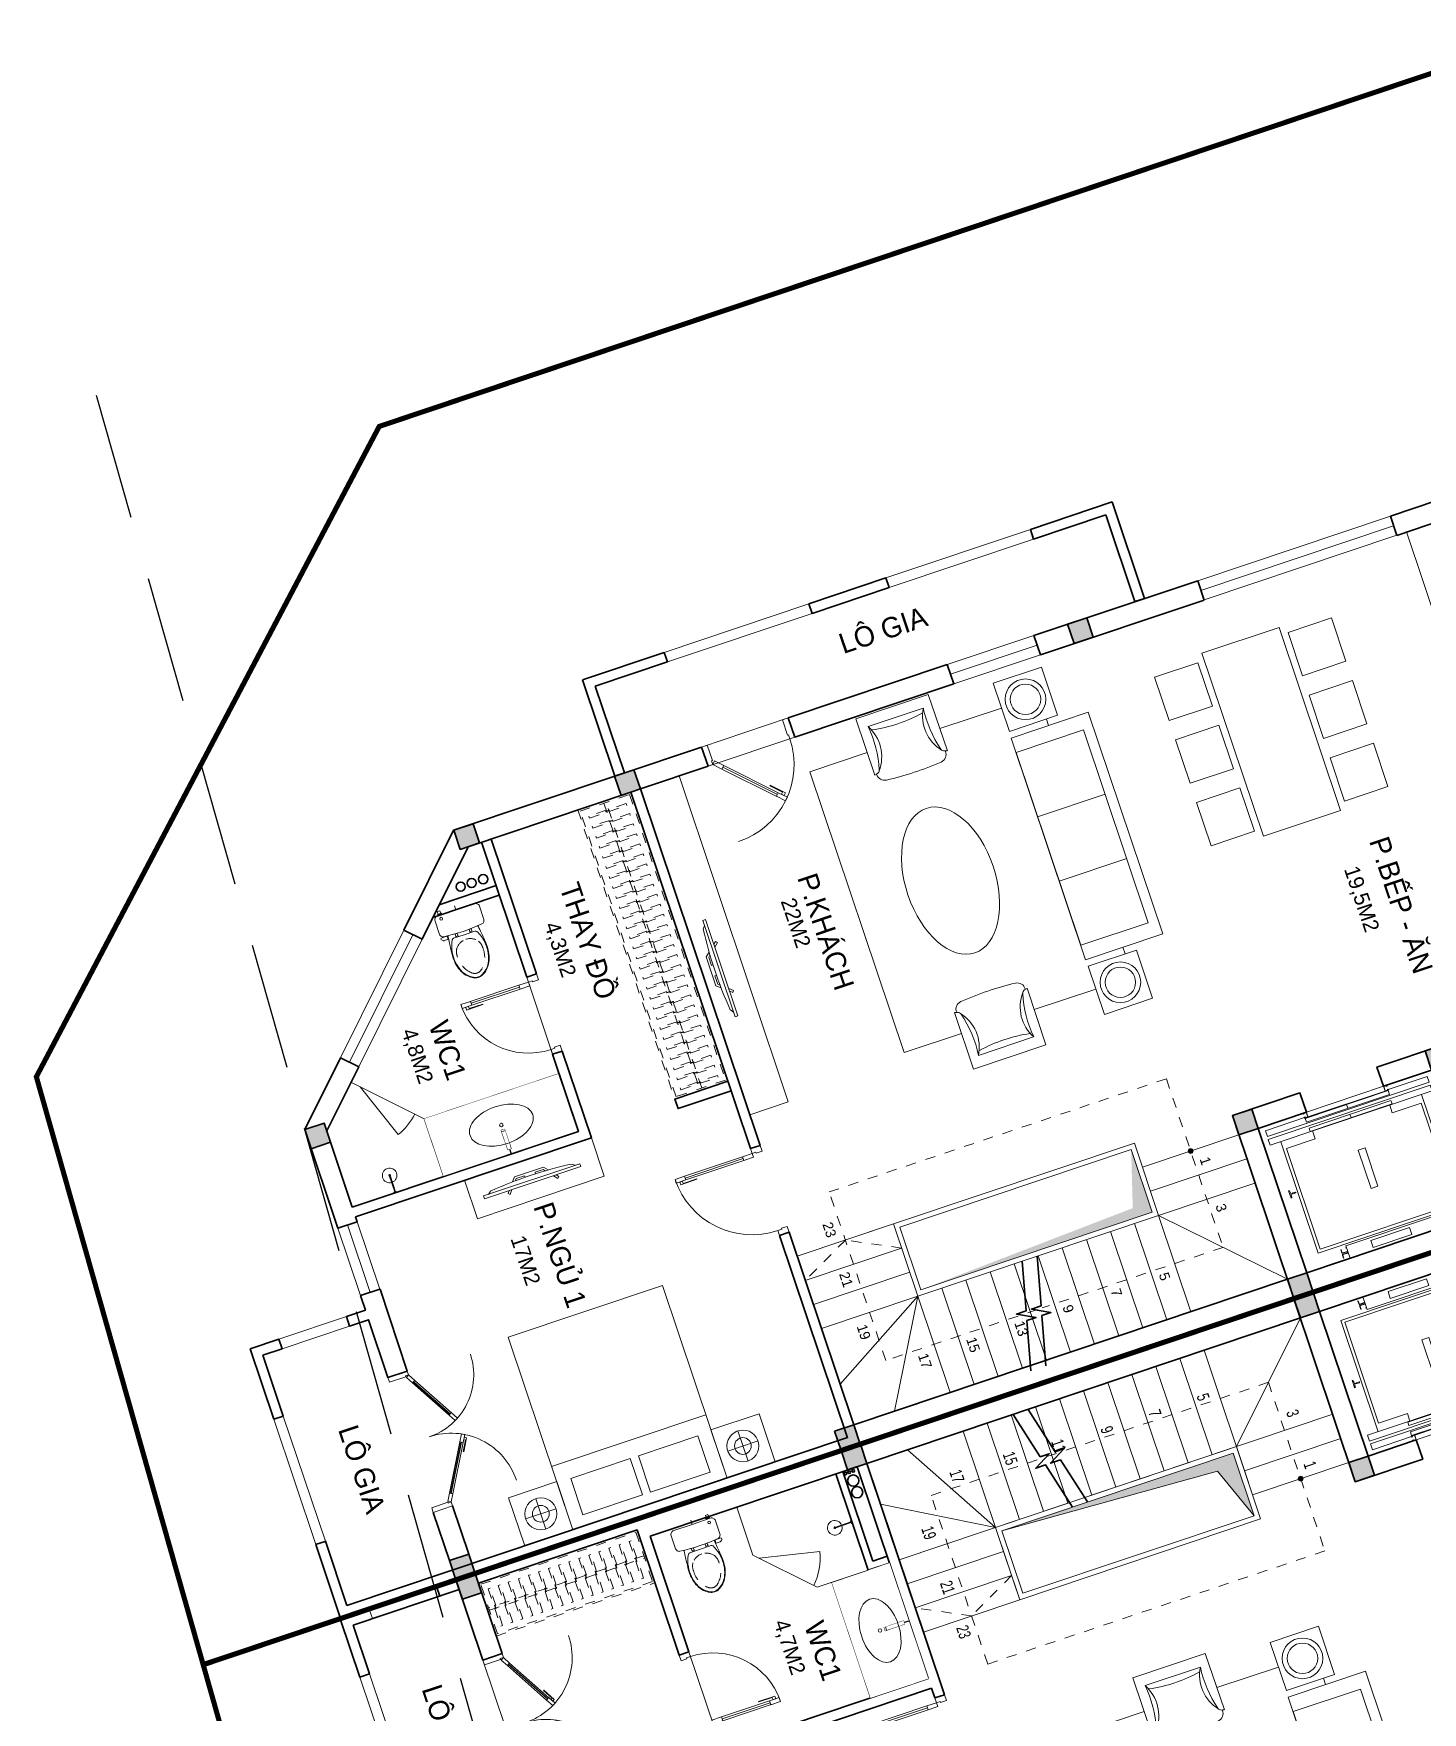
# Model space of a CAD drawing. Header units: metres. Extents: x 568336 to 569219, y 2065964 to 2066430.
# Drawn here: x 568472.77 to 568486.44, y 2066226.46 to 2066242.98 of the extents above; entities that cross this region are included whole.
import ezdxf

# ---------------------------------------------------------------- set-up
doc = ezdxf.new("R2010")
doc.units = ezdxf.units.M
for name, pattern in [('$AUDIT_BAD_LTYPE2', [0]), ('CENTER', [2, 1.25, -0.25, 0.25, -0.25]), ('HIDDEN', [0.375, 0.25, -0.125]), ('HIDDEN2', [0.1875, 0.125, -0.0625]), ('X-5M-G-MB PHONGNGU$0$HIDDEN2', [0.1875, 0.125, -0.0625]), ('xref-thap C (mb tang 32-2)$0$HIDDEN', [0.375, 0.25, -0.125])]:
    doc.linetypes.add(name, pattern=pattern)
doc.layers.get('0').update_dxf_attribs({"linetype": 'CONTINUOUS'})
doc.layers.get('DEFPOINTS').update_dxf_attribs({"linetype": 'CONTINUOUS'})
for name, color, linetype, lineweight in [('-CENTER', 143, 'CENTER', 13), ('-CONCRETE', 1, 'CONTINUOUS', 35), ('-DOOR', 137, 'CONTINUOUS', 9), ('-FURNITURE', 46, 'CONTINUOUS', 9), ('-HATCH', 8, 'CONTINUOUS', 5), ('-KH', 143, 'CONTINUOUS', 13), ('-LINE1', 7, 'CONTINUOUS', 18), ('-LINE2', 252, 'CONTINUOUS', 9), ('-TEXT', 7, 'CONTINUOUS', 15), ('-WALL', 4, 'CONTINUOUS', 35), ('TEXT25', 2, 'CONTINUOUS', 13)]:
    doc.layers.add(name, color=color, linetype=linetype, lineweight=lineweight)
for name, color, linetype in [('-RANH GIOI LO DAT', 12, 'CONTINUOUS'), ('APOLIC', 7, 'CONTINUOUS'), ('RANHGIOI', 2, 'HIDDEN')]:
    doc.layers.add(name, color=color, linetype=linetype)
doc.styles.add('SVN_AVO_thuong', font='')
doc.styles.add('T1', font='', dxfattribs={"height": 200})
doc.styles.add('vnavanth', font='', dxfattribs={"width": 0.8})
doc.styles.get('SVN_AVO_thuong').set_extended_font_data('SVN-Avo')
doc.styles.get('T1').set_extended_font_data('VNgeometric Light')
doc.styles.get('vnavanth').set_extended_font_data('.VnAvantH')

# ---------------------------------------------------------------- blocks, each defined once
blk = doc.blocks.new('*U225')
at = {"linetype": 'X-5M-G-MB PHONGNGU$0$HIDDEN2'}
for points in [[(0, 600), (0, 0), (3273, 0), (3273, 600)], [(3253, 580), (3253, 20), (20, 20), (20, 580)], [(3253, 287), (3253, 313), (20, 313), (20, 287)], [(114, 319), (109, 319), (109, 280), (114, 280)], [(228, 319), (223, 319), (223, 280), (228, 280)], [(342, 319), (337, 319), (337, 280), (342, 280)], [(456, 319), (451, 319), (451, 280), (456, 280)], [(570, 319), (565, 319), (565, 280), (570, 280)], [(684, 319), (679, 319), (679, 280), (684, 280)], [(798, 319), (793, 319), (793, 280), (798, 280)], [(912, 319), (907, 319), (907, 280), (912, 280)], [(1026, 319), (1021, 319), (1021, 280), (1026, 280)], [(1140, 319), (1135, 319), (1135, 280), (1140, 280)], [(1254, 319), (1249, 319), (1249, 280), (1254, 280)], [(1368, 319), (1363, 319), (1363, 280), (1368, 280)], [(1482, 319), (1477, 319), (1477, 280), (1482, 280)], [(1596, 319), (1591, 319), (1591, 280), (1596, 280)], [(1710, 319), (1705, 319), (1705, 280), (1710, 280)], [(1824, 319), (1819, 319), (1819, 280), (1824, 280)], [(1938, 319), (1933, 319), (1933, 280), (1938, 280)], [(2052, 319), (2047, 319), (2047, 280), (2052, 280)], [(2166, 319), (2161, 319), (2161, 280), (2166, 280)], [(2280, 319), (2275, 319), (2275, 280), (2280, 280)], [(2394, 319), (2389, 319), (2389, 280), (2394, 280)], [(2508, 319), (2503, 319), (2503, 280), (2508, 280)], [(2622, 319), (2617, 319), (2617, 280), (2622, 280)], [(2736, 319), (2731, 319), (2731, 280), (2736, 280)], [(2850, 319), (2845, 319), (2845, 280), (2850, 280)], [(2964, 319), (2959, 319), (2959, 280), (2964, 280)], [(3078, 319), (3073, 319), (3073, 280), (3078, 280)], [(3192, 319), (3187, 319), (3187, 280), (3192, 280)]]:
    blk.add_lwpolyline(points, close=True, dxfattribs=at)
for points in [[(122, 313), (122, 515), (100, 515), (100, 313)], [(236, 313), (236, 515), (214, 515), (214, 313)], [(350, 313), (350, 515), (328, 515), (328, 313)], [(464, 313), (464, 515), (442, 515), (442, 313)], [(578, 313), (578, 515), (556, 515), (556, 313)], [(692, 313), (692, 515), (670, 515), (670, 313)], [(806, 313), (806, 515), (784, 515), (784, 313)], [(920, 313), (920, 515), (898, 515), (898, 313)], [(1034, 313), (1034, 515), (1012, 515), (1012, 313)], [(1148, 313), (1148, 515), (1126, 515), (1126, 313)], [(1262, 313), (1262, 515), (1240, 515), (1240, 313)], [(1376, 313), (1376, 515), (1354, 515), (1354, 313)], [(1490, 313), (1490, 515), (1468, 515), (1468, 313)], [(1604, 313), (1604, 515), (1582, 515), (1582, 313)], [(1718, 313), (1718, 515), (1696, 515), (1696, 313)], [(1832, 313), (1832, 515), (1810, 515), (1810, 313)], [(1946, 313), (1946, 515), (1924, 515), (1924, 313)], [(2060, 313), (2060, 515), (2038, 515), (2038, 313)], [(2174, 313), (2174, 515), (2152, 515), (2152, 313)], [(2288, 313), (2288, 515), (2266, 515), (2266, 313)], [(2402, 313), (2402, 515), (2380, 515), (2380, 313)], [(2516, 313), (2516, 515), (2494, 515), (2494, 313)], [(2630, 313), (2630, 515), (2608, 515), (2608, 313)], [(2744, 313), (2744, 515), (2722, 515), (2722, 313)], [(2858, 313), (2858, 515), (2836, 515), (2836, 313)], [(2972, 313), (2972, 515), (2950, 515), (2950, 313)], [(3086, 313), (3086, 515), (3064, 515), (3064, 313)], [(3200, 313), (3200, 515), (3178, 515), (3178, 313)], [(100, 287), (100, 92), (122, 92), (122, 287)], [(214, 287), (214, 92), (236, 92), (236, 287)], [(328, 287), (328, 92), (350, 92), (350, 287)], [(442, 287), (442, 92), (464, 92), (464, 287)], [(556, 287), (556, 92), (578, 92), (578, 287)], [(670, 287), (670, 92), (692, 92), (692, 287)], [(784, 287), (784, 92), (806, 92), (806, 287)], [(898, 287), (898, 92), (920, 92), (920, 287)], [(1012, 287), (1012, 92), (1034, 92), (1034, 287)], [(1126, 287), (1126, 92), (1148, 92), (1148, 287)], [(1240, 287), (1240, 92), (1262, 92), (1262, 287)], [(1354, 287), (1354, 92), (1376, 92), (1376, 287)], [(1468, 287), (1468, 92), (1490, 92), (1490, 287)], [(1582, 287), (1582, 92), (1604, 92), (1604, 287)], [(1696, 287), (1696, 92), (1718, 92), (1718, 287)], [(1810, 287), (1810, 92), (1832, 92), (1832, 287)], [(1924, 287), (1924, 92), (1946, 92), (1946, 287)], [(2038, 287), (2038, 92), (2060, 92), (2060, 287)], [(2152, 287), (2152, 92), (2174, 92), (2174, 287)], [(2266, 287), (2266, 92), (2288, 92), (2288, 287)], [(2380, 287), (2380, 92), (2402, 92), (2402, 287)], [(2494, 287), (2494, 92), (2516, 92), (2516, 287)], [(2608, 287), (2608, 92), (2630, 92), (2630, 287)], [(2722, 287), (2722, 92), (2744, 92), (2744, 287)], [(2836, 287), (2836, 92), (2858, 92), (2858, 287)], [(2950, 287), (2950, 92), (2972, 92), (2972, 287)], [(3064, 287), (3064, 92), (3086, 92), (3086, 287)], [(3178, 287), (3178, 92), (3200, 92), (3200, 287)]]:
    blk.add_lwpolyline(points, dxfattribs=at)
blk = doc.blocks.new('X-5M-DH-2-CORE$0$A$C75E80C28')
at = {"layer": '-LINE2', "linetype": 'Continuous', "ltscale": 2}
for p, q in [((-731, -149), (731, -149)), ((-731, -1305), (-731, -149)), ((-557, -112), (-560, -112)), ((-510, -22), (-510, -51)), ((-507, -22), (-510, -22)), ((-510, -109), (-510, -79)), ((-507, -22), (-507, -51)), ((-507, -109), (-507, -79)), ((-456, -57), (-501, -57)), ((-456, -60), (-501, -60)), ((-456, -70), (-501, -70)), ((-456, -73), (-501, -73)), ((-453, -63), (-453, -67)), ((-450, -63), (-450, -67)), ((450, -63), (450, -67)), ((453, -63), (453, -67)), ((456, -57), (501, -57)), ((456, -60), (501, -60)), ((456, -70), (501, -70)), ((456, -73), (501, -73)), ((457, -112), (460, -112)), ((507, -22), (510, -22)), ((507, -22), (507, -51)), ((507, -109), (507, -79)), ((510, -22), (510, -51)), ((510, -109), (510, -79)), ((731, -1305), (731, -149)), ((-700, -179), (700, -179)), ((-700, -1225), (-700, -179)), ((700, -1225), (700, -179)), ((840, -1305), (-840, -1305)), ((-840, -1365), (-840, -1305)), ((-700, -1225), (-400, -1225)), ((425, -1309), (-425, -1309)), ((-425, -1343), (-425, -1309)), ((-400, -1305), (-400, -1225)), ((0, -1309), (0, -1343)), ((700, -1225), (400, -1225)), ((400, -1305), (400, -1225)), ((425, -1343), (425, -1309)), ((840, -1365), (840, -1305)), ((840, -1365), (-840, -1365)), ((840, -1395), (-840, -1395)), ((-840, -1395), (-840, -1455)), ((-840, -1455), (-435, -1455)), ((-435, -1450), (-435, -1460)), ((-435, -1450), (-400, -1450)), ((-435, -1460), (-425, -1460)), ((-433, -1452), (-433, -1458)), ((-433, -1452), (-402, -1452)), ((-433, -1458), (-425, -1458)), ((430, -1406), (-430, -1406)), ((-430, -1406), (-430, -1446)), ((430, -1446), (-430, -1446)), ((425, -1343), (-425, -1343)), ((-425, -1458), (-425, -1460)), ((-402, -1452), (-402, -1498)), ((400, -1450), (-400, -1450)), ((-400, -1450), (-400, -1500)), ((0, -1406), (0, -1446)), ((400, -1450), (400, -1500)), ((435, -1450), (400, -1450)), ((402, -1452), (402, -1498)), ((433, -1452), (402, -1452)), ((433, -1458), (425, -1458)), ((425, -1458), (425, -1460)), ((435, -1460), (425, -1460)), ((430, -1406), (430, -1446)), ((433, -1452), (433, -1458)), ((435, -1450), (435, -1460)), ((840, -1455), (435, -1455)), ((840, -1395), (840, -1455)), ((-435, -1490), (-435, -1500)), ((-435, -1490), (-425, -1490)), ((-435, -1500), (-400, -1500)), ((-433, -1492), (-433, -1498)), ((-433, -1492), (-425, -1492)), ((-433, -1498), (-402, -1498)), ((-425, -1490), (-425, -1492)), ((435, -1500), (400, -1500)), ((433, -1498), (402, -1498)), ((425, -1490), (425, -1492)), ((435, -1490), (425, -1490)), ((433, -1492), (425, -1492)), ((433, -1492), (433, -1498)), ((435, -1490), (435, -1500))]:
    blk.add_line(p, q, dxfattribs=at)
for points in [[(-450, 0), (-450, -130), (450, -130), (450, 0)], [(-200, -29), (200, -29), (200, -101), (-200, -101)], [(-36, -584), (36, -584), (36, -984), (-36, -984)]]:
    blk.add_lwpolyline(points, close=True, dxfattribs=at)
for points in [[(-780, -789), (-751, -789, 0.414214), (-750, -788), (-750, -784), (-750, -780, 0.414214), (-751, -779), (-780, -779, -0.256978), (-784, -782), (-798, -782, -0.414214), (-801, -779), (-804, -749, 0.414214), (-807, -746), (-812, -746), (-812, -784), (-812, -821), (-807, -821, 0.414214), (-804, -818), (-801, -789, -0.414214), (-798, -786), (-784, -786, -0.256978), (-780, -789)], [(780, -789), (751, -789, -0.414214), (750, -788), (750, -784), (750, -780, -0.414214), (751, -779), (780, -779, 0.256978), (784, -782), (798, -782, 0.414214), (801, -779), (804, -749, -0.414214), (807, -746), (812, -746), (812, -784), (812, -821), (807, -821, -0.414214), (804, -818), (801, -789, 0.414214), (798, -786), (784, -786, 0.256978), (780, -789)]]:
    blk.add_lwpolyline(points, format="xyb", dxfattribs=at)
for centre, radius, start, end in [((-501, -51), 9.4, 180, 270), ((-501, -79), 9.4, 90, 180), ((-501, -51), 6.2, 180, 270), ((-501, -79), 6.2, 90, 180), ((-456, -63), 6.2, 0, 90), ((-456, -63), 3, 0, 90), ((-456, -67), 6.2, 270, 0), ((-456, -67), 3, 270, 0), ((456, -63), 6.2, 90, 180), ((456, -67), 6.2, 180, 270), ((456, -63), 3, 90, 180), ((456, -67), 3, 180, 270), ((501, -51), 6.2, 270, 0), ((501, -51), 9.4, 270, 0), ((501, -79), 9.4, 0, 90), ((501, -79), 6.2, 0, 90)]:
    blk.add_arc(centre, radius, start, end, dxfattribs=at)
blk = doc.blocks.new('A$C5C575821')
at = {"layer": '-CONCRETE'}
h = blk.add_hatch(color=256, dxfattribs=at)
h.dxf.hatch_style = 1
h.paths.add_polyline_path([(0, 200), (0, 0), (200, 0), (200, 200)])
blk.add_lwpolyline([(0, 0), (200, 0), (200, 200), (0, 200)], close=True, dxfattribs=at)
blk = doc.blocks.new('A$C3F71457E')
at = {"layer": '-CONCRETE'}
blk.add_lwpolyline([(0, -100), (0, 400), (-1500, 400), (-1500, -1400), (0, -1400), (0, -900), (200, -900), (200, -1600), (-1700, -1600), (-1700, 600), (200, 600), (200, -100), (0, -100)], dxfattribs=at)
at = {"layer": '-LINE1'}
blk.add_line((0, -900), (0, -100), dxfattribs=at)
at = {"layer": '-WALL'}
for p in [(-1700, 400), (0, 400), (-1700, -1600), (0, -1600)]:
    blk.add_blockref('A$C5C575821', p, dxfattribs=at)
at = {"color": 2, "rotation": 90}
blk.add_blockref('X-5M-DH-2-CORE$0$A$C75E80C28', (-1500, -500), dxfattribs=at)
blk = doc.blocks.new('*U152')
at = {"linetype": '$AUDIT_BAD_LTYPE2'}
for p, q in [((70, 100), (70, 700)), ((90, 700), (90, 100))]:
    blk.add_line(p, q, dxfattribs=at)
for points in [[(50, 700), (90, 700), (90, 800), (50, 800), (50, 700)], [(50, 703), (50, 100)], [(50, 100), (90, 100), (90, 0), (50, 0), (50, 100)]]:
    blk.add_lwpolyline(points)
for points in [[(118, 595), (118, 764), (90, 764), (90, 736), (113, 736), (113, 595)], [(0, 0), (50, 0), (50, -40), (60, -40), (60, -100), (0, -100)], [(900, 0), (850, 0), (850, -40), (840, -40), (840, -100), (900, -100)]]:
    blk.add_lwpolyline(points, close=True)
at = {"linetype": '$AUDIT_BAD_LTYPE2', "ltscale": 0.3}
blk.add_arc((50, 0), 800, 0, 90, dxfattribs=at)
blk = doc.blocks.new('XR.MB.LM123$0$tvi 1')
blk.add_lwpolyline([(29, 0), (29, -1000), (0, -1000), (0, 0)], close=True)
for points in [[(29, -50), (52, -81)], [(-24, -236), (-39, -252)], [(0, -285), (-39, -252)], [(0, -256), (-24, -236)], [(70, -315), (111, -350), (111, -650), (70, -685)], [(89, -446), (89, -360), (71, -345)], [(89, -446), (73, -446)], [(89, -554), (89, -640), (71, -655)], [(89, -554), (73, -554)], [(0, -715), (-39, -748)], [(-24, -764), (-39, -748)], [(0, -744), (-24, -764)], [(29, -950), (52, -919)]]:
    blk.add_lwpolyline(points)
blk.add_arc((-4025, -500), 4099, 354.1311, 5.8689)
blk = doc.blocks.new('*U226')
at = {"ltscale": 0.3}
for points in [[(883, 0, 0.414214), (50, 833, 0.414214)], [(883, 0, -0.414214), (1672, 789, -0.414214)]]:
    blk.add_lwpolyline(points, format="xyb", dxfattribs=at)
for points in [[(579, 338), (726, 423), (740, 399), (716, 384), (705, 404), (582, 333)], [(0, 0), (50, 0), (50, -40), (60, -40), (60, -246), (0, -246)], [(1722, 0), (1672, 0), (1672, -40), (1662, -40), (1662, -246), (1722, -246)]]:
    blk.add_lwpolyline(points, close=True)
for points in [[(685, 367), (705, 332), (792, 382), (772, 417), (685, 367)], [(687, 368), (137, 50)], [(1075, 344), (1055, 310), (969, 360), (989, 394), (1075, 344)], [(1073, 346), (1585, 50)], [(137, 50), (157, 15), (70, -35), (50, 0), (137, 50)], [(1585, 50), (1565, 15), (1652, -35), (1672, 0), (1585, 50)]]:
    blk.add_lwpolyline(points)
at = {"layer": 'APOLIC', "linetype": '$AUDIT_BAD_LTYPE2'}
for p, q in [((147, 33), (695, 349)), ((705, 332), (157, 15)), ((1055, 310), (1565, 15)), ((1575, 33), (1065, 327))]:
    blk.add_line(p, q, dxfattribs=at)
blk = doc.blocks.new('ghe11asdsdsdsd')
at = {"layer": '-FURNITURE', "ltscale": 5}
for p, q in [((-454, 642), (-454, -60)), ((447, 643), (445, -59)), ((339, 75), (-348, 74)), ((445, -59), (-454, -60))]:
    blk.add_line(p, q, dxfattribs=at)
for centre, radius, start, end in [((-557, 172), 481, 73.628, 77.6744), ((-330, 640), 103, 97.7909, 180.472), ((-435, 586), 50, 17.2905, 73.628), ((-753, 311), 469, 329.603, 39.8271), ((-1717, 235), 1379, 353.2677, 15.3477), ((14, -3057), 3816, 85.1505, 95.3732), ((745, 311), 469, 140.0382, 210.2652), ((1709, 233), 1379, 164.5193, 186.6002), ((322, 644), 103, 359.5522, 82.2333), ((428, 586), 50, 106.2084, 162.5459), ((548, 172), 481, 102.162, 106.2084), ((-1, -1576), 1730, 79.6029, 100.5814)]:
    blk.add_arc(centre, radius, start, end, dxfattribs=at)
blk = doc.blocks.new('GHE600')
at = {"layer": '-FURNITURE'}
for p, q in [((269950, 8710), (270650, 8710)), ((269950, 8043), (270650, 8043))]:
    blk.add_line(p, q, dxfattribs=at)
for points in [[(270146, 9595), (270146, 10095), (270646, 10095), (270646, 9595)], [(269850, 9526), (270650, 9526), (270650, 7226), (269850, 7226)], [(269950, 9376), (270650, 9376), (270650, 7376), (269950, 7376)], [(270146, 7158), (270146, 6658), (270646, 6658), (270646, 7158)]]:
    blk.add_lwpolyline(points, close=True, dxfattribs=at)
at = {"layer": '-FURNITURE', "elevation": 0}
for points in [[(271287, 9830), (270646, 9832)], [(272038, 6909), (272634, 6908), (272634, 9823), (272038, 9826)], [(270262, 9595), (270262, 9526)], [(270262, 7226), (270262, 7158)], [(270646, 6917), (271287, 6913)]]:
    blk.add_lwpolyline(points, dxfattribs=at)
at = {"layer": '-FURNITURE'}
for centre, radius in [((270396, 9845), 200), ((270396, 9845), 150), ((270396, 6908), 200), ((270396, 6908), 150)]:
    blk.add_circle(centre, radius, dxfattribs=at)
at = {"layer": '-FURNITURE', "extrusion": (0, 0, -1)}
blk.add_ellipse((271662, 8365), major_axis=(0, 750), ratio=0.589994, dxfattribs=at)
at = {"layer": '-FURNITURE', "zscale": 0.83397927038413}
for p, xscale, yscale, rotation in [((271659, 10145, 0), 0.83397927038413, 0.83397927038413, 179.9447021404027), ((271659, 6608, 0), -0.8339792703841301, 0.8339792703841301, 0.05529785959737722)]:
    blk.add_blockref('ghe11asdsdsdsd', p, dxfattribs=dict(at, xscale=xscale, yscale=yscale, rotation=rotation))
blk = doc.blocks.new('*U174')
at = {"linetype": '$AUDIT_BAD_LTYPE2'}
for p, q in [((135, 57), (559, 481)), ((573, 467), (149, 42))]:
    blk.add_line(p, q, dxfattribs=at)
for points in [[(547, 497), (121, 71)], [(545, 495), (573, 467), (644, 537), (616, 566), (545, 495)], [(121, 71), (149, 42), (78, -28), (50, 0), (121, 71)]]:
    blk.add_lwpolyline(points)
for points in [[(519, 372), (639, 492), (619, 512), (599, 492), (615, 476), (515, 376)], [(0, 0), (50, 0), (50, -40), (60, -40), (60, -199), (0, -199)], [(900, 0), (850, 0), (850, -40), (840, -40), (840, -199), (900, -199)]]:
    blk.add_lwpolyline(points, close=True)
at = {"linetype": '$AUDIT_BAD_LTYPE2', "ltscale": 0.3}
blk.add_arc((50, 0), 800, 0, 90, dxfattribs=at)
blk = doc.blocks.new('A$C18251349')
at = {"layer": '-LINE1'}
for points in [[(900, 4650), (1000, 4650), (1000, 3150), (900, 3150)], [(1000, 2350), (900, 2350), (900, 850), (1000, 850)]]:
    blk.add_lwpolyline(points, close=True, dxfattribs=at)
at = {"layer": '-WALL'}
for p, q in [((0, 5500), (1000, 5500)), ((0, 5500), (0, 5400)), ((1000, 4650), (1000, 5500)), ((0, 5400), (900, 5400)), ((900, 4650), (900, 5400)), ((900, 4650), (1000, 4650)), ((1000, 4650), (910, 4650)), ((900, 3150), (1000, 3150)), ((900, 3150), (900, 2350)), ((1000, 3150), (1000, 2350)), ((900, 2350), (1000, 2350)), ((900, 850), (1000, 850)), ((900, 850), (900, 100)), ((1000, 850), (1000, 0)), ((900, 100), (0, 100)), ((0, 100), (0, 0)), ((0, 0), (1000, 0))]:
    blk.add_line(p, q, dxfattribs=at)
blk = doc.blocks.new('A$C2896516a')
for points in [[(75, 1386), (525, 1386), (525, 1836), (75, 1836), (75, 1386)], [(725, 1386), (1175, 1386), (1175, 1836), (725, 1836), (725, 1386)], [(1375, 1386), (1825, 1386), (1825, 1836), (1375, 1836), (1375, 1386)], [(75, 450), (525, 450), (525, 0), (75, 0), (75, 450)], [(725, 450), (1175, 450), (1175, 0), (725, 0), (725, 450)], [(1375, 450), (1825, 450), (1825, 0), (1375, 0), (1375, 450)]]:
    blk.add_lwpolyline(points)
blk.add_lwpolyline([(0, 518), (1900, 518), (1900, 1318), (0, 1318)], close=True)
blk = doc.blocks.new('Sink_Cicle')
blk.add_lwpolyline([(17, -50), (-17, -50), (-18, -252), (17, -252)], close=True)
blk.add_circle((0, -300), 17.5)
at = {"layer": 'DEFPOINTS'}
blk.add_line((0, -100), (0, 0), dxfattribs=at)
blk.add_wipeout([(17, -50), (-17, -50), (-18, -252), (17, -252)])
at = {"layer": '-FURNITURE', "linetype": 'Continuous'}
blk.add_ellipse((0, -300), major_axis=(-325, 0), ratio=0.584615, dxfattribs=at)
blk.add_line((-18, -237), (17, -237))
blk = doc.blocks.new('*U160')
at = {"ltscale": 300}
blk.add_lwpolyline([(0, 0), (1400, 0), (1400, -600), (0, -600)], close=True, dxfattribs=at)
blk.add_wipeout([(0, 0), (1400, 0), (1400, -600), (0, -600)], dxfattribs=at)
blk.add_blockref('Sink_Cicle', (700, 0), dxfattribs=at)
blk = doc.blocks.new('A$C18091ED7')
for p, q in [((0, -42), (0, 0)), ((146, -27), (179, -27)), ((146, -27), (146, -30)), ((146, -30), (166, -30)), ((153, -37), (146, -30)), ((152, 0), (152, -27)), ((152, 0), (179, 0)), ((153, -37), (166, -37)), ((153, -40), (153, -37)), ((153, -40), (178, -40)), ((153, -40), (178, -40)), ((153, -40), (153, -42)), ((185, -30), (166, -30)), ((178, -37), (166, -37)), ((185, -30), (178, -37)), ((178, -37), (178, -40)), ((178, -40), (178, -42)), ((179, 0), (179, -27)), ((179, -27), (185, -27)), ((185, -27), (185, -30)), ((-83, -267), (-83, -300)), ((-83, -278), (-83, -288)), ((-61, -290), (-83, -290)), ((-63, -265), (-81, -265)), ((-61, -267), (-61, -300)), ((61, -267), (61, -300)), ((61, -290), (83, -290)), ((63, -265), (81, -265)), ((83, -267), (83, -300)), ((83, -278), (83, -288)), ((165, -262), (165, -290)), ((168, -260), (228, -260)), ((168, -292), (207, -292)), ((231, -274), (231, -262))]:
    blk.add_line(p, q)
for points in [[(230, -219, -0.137407), (225, -235), (222, -241, -0.236081), (198, -255, -0.051961), (-198, -255, -0.236081), (-222, -241), (-225, -235, -0.137407), (-230, -219), (-230, -72, -0.198912), (-226, -63), (-209, -46, -0.198912), (-200, -42), (0, -42), (200, -42, -0.198912), (209, -46), (226, -63, -0.198912), (230, -72)], [(144, -619, -0.212405), (26, -734, -0.027685), (-1, -739, -0.022279), (-26, -734, -0.212405), (-144, -619, -0.142796), (-167, -428, -0.093005), (-128, -309, -0.256439), (-111, -300), (0, -300), (111, -300, -0.256439), (128, -309, -0.093005), (167, -428, -0.142796)]]:
    blk.add_lwpolyline(points, format="xyb", close=True)
at = {"linetype": 'xref-thap C (mb tang 32-2)$0$HIDDEN', "ltscale": 100}
blk.add_lwpolyline([(61, -669, -0.199031), (0, -699, -0.199031), (-61, -669, -0.218924), (-132, -478, -0.153791), (-112, -404, -0.236701), (0, -348, -0.236701), (112, -404, -0.153791), (132, -478, -0.218924)], format="xyb", close=True, dxfattribs=at)
blk.add_circle((166, -78), 13.9)
for centre, radius, start, end in [((-81, -267), 1.98, 90, 180), ((-63, -267), 1.98, 0, 90), ((63, -267), 1.98, 90, 180), ((81, -267), 1.98, 0, 90), ((168, -262), 2.47, 90, 180), ((168, -290), 2.47, 180, 270), ((207, -277), 15.5, 270, 306.4659), ((168, -225), 80.1, 306.4659, 320.3123), ((228, -274), 2.47, 320.3123, 0)]:
    blk.add_arc(centre, radius, start, end)
for points in [[(-156, -259), (-157, -267), (-164, -328), (-169, -385), (-184, -528), (-136, -679), (-50, -735), (-20, -741), (0, -744)], [(156, -259), (157, -267), (164, -328), (169, -385), (184, -528), (136, -679), (50, -735), (20, -741), (0, -744)]]:
    blk.add_open_spline(points, degree=3, knots=[130.613938, 130.613938, 130.613938, 130.613938, 152.852109, 311.129351, 417.703951, 561.383393, 697.692632, 710.812262, 710.812262, 710.812262, 710.812262])
blk = doc.blocks.new('A$Cbeb9f07c')
for points in [[(242, 68), (242, 75), (72, 76), (72, 68)], [(252, 58), (252, 86), (242, 86), (242, 58)]]:
    blk.add_lwpolyline(points, close=True)
for radius, start, end in [(72, 2.78, 357.1987), (8.35, 24.8249, 335.1538)]:
    blk.add_arc((72, 72), radius, start, end)
blk = doc.blocks.new('*U18')
at = {"linetype": '$AUDIT_BAD_LTYPE2'}
for p, q in [((70, 100), (70, 600)), ((90, 600), (90, 100))]:
    blk.add_line(p, q, dxfattribs=at)
for points in [[(50, 600), (90, 600), (90, 700), (50, 700), (50, 600)], [(50, 603), (50, 100)], [(50, 100), (90, 100), (90, 0), (50, 0), (50, 100)]]:
    blk.add_lwpolyline(points)
for points in [[(118, 495), (118, 664), (90, 664), (90, 636), (113, 636), (113, 495)], [(0, 0), (50, 0), (50, -40), (60, -40), (60, -100), (0, -100)], [(800, 0), (750, 0), (750, -40), (740, -40), (740, -100), (800, -100)]]:
    blk.add_lwpolyline(points, close=True)
at = {"linetype": '$AUDIT_BAD_LTYPE2', "ltscale": 0.3}
blk.add_arc((50, 0), 700, 0, 90, dxfattribs=at)
blk = doc.blocks.new('G1600')
for p, q in [((137477, -212827), (139077, -212827)), ((137228, -213392), (137228, -213077)), ((139326, -213392), (139326, -213077)), ((137385, -213234), (137070, -213234)), ((139169, -213234), (139484, -213234))]:
    blk.add_line(p, q)
blk.add_lwpolyline([(137477, -213484), (137477, -211484), (139077, -211484), (139077, -213484), (137477, -213484)])
for points in [[(136977, -213484), (136977, -212984), (137477, -212984), (137477, -213484)], [(137617, -213375), (137617, -212999), (138235, -212999), (138235, -213375)], [(138937, -213375), (138937, -212999), (138320, -212999), (138320, -213375)], [(139577, -213484), (139577, -212984), (139077, -212984), (139077, -213484)]]:
    blk.add_lwpolyline(points, close=True)
for centre, radius in [((137228, -213234), 157), ((139326, -213234), 157), ((137228, -213234), 82.4), ((139326, -213234), 82.4)]:
    blk.add_circle(centre, radius)
blk = doc.blocks.new('M9-T2')
at = {"layer": '-HATCH', "true_color": 0x8c8896}
h = blk.add_hatch(color=252, dxfattribs=at)
h.dxf.hatch_style = 1
edge = h.paths.add_edge_path()
edge.add_arc((203008, -292843), 24.6, 0, 360)
h = blk.add_hatch(color=252, dxfattribs=at)
h.dxf.hatch_style = 1
h.paths.add_polyline_path([(202808, -293393), (203458, -293393), (203458, -295793), (203360, -293562)])
at = {"layer": '-CONCRETE'}
for centre in [(198257, -298592), (198257, -298712), (198257, -298825)]:
    blk.add_circle(centre, 45, dxfattribs=at)
at = {"layer": '-DOOR'}
for p, q in [((197710, -288992), (197710, -290992)), ((197810, -288992), (197810, -290992)), ((197909, -288992), (197909, -290992)), ((197708, -293591), (197708, -292691)), ((197808, -293591), (197808, -292691)), ((197908, -293591), (197908, -292691)), ((201758, -300941), (201058, -300941))]:
    blk.add_line(p, q, dxfattribs=at)
for points in [[(200108, -298492), (199308, -298492)], [(198556, -299421), (199546, -300411)]]:
    blk.add_lwpolyline(points, dxfattribs=at)
for points in [[(198627, -299350), (199617, -300340), (199476, -300482), (198486, -299492)], [(201058, -301040), (201758, -301040), (201758, -300840), (201058, -300840)]]:
    blk.add_lwpolyline(points, close=True, dxfattribs=at)
at = {"layer": '-FURNITURE'}
blk.add_line((197908, -288892), (202808, -288892), dxfattribs=at)
at = {"layer": '-FURNITURE', "elevation": 0}
blk.add_lwpolyline([(197908, -296441), (201289, -296443), (201289, -296842), (197908, -296842)], close=True, dxfattribs=at)
at = {"layer": '-FURNITURE'}
blk.add_lwpolyline([(201408, -299708), (201408, -298392), (201008, -298392), (201008, -299708)], close=True, dxfattribs=at)
blk.add_lwpolyline([(199810, -300390), (200374, -300185)], dxfattribs=at)
at = {"layer": '-HATCH', "elevation": 0}
blk.add_lwpolyline([(197708, -295241), (197908, -295241), (197908, -296141), (197708, -296141)], close=True, dxfattribs=at)
at = {"layer": '-KH', "linetype": 'HIDDEN2', "ltscale": 5}
for points in [[(204008, -294769), (204008, -296343), (202258, -296343), (202258, -292843), (204008, -292843), (204008, -294718)], [(203008, -295843), (202758, -296343), (203008, -296842)]]:
    blk.add_lwpolyline(points, dxfattribs=at)
at = {"layer": '-KH'}
blk.add_circle((203008, -292843), 24.6, dxfattribs=at)
at = {"layer": '-LINE1'}
for p, q in [((203008, -293343), (203008, -292343)), ((203008, -292343), (203008, -293343)), ((203258, -293343), (203258, -292343)), ((203258, -292343), (203258, -293343)), ((203508, -292343), (203508, -293343)), ((203508, -293343), (202758, -293343)), ((202758, -295793), (202758, -293343)), ((203458, -293393), (202808, -293393)), ((202808, -295793), (202808, -293393)), ((203458, -295793), (203458, -293393)), ((203508, -295843), (203508, -293343)), ((202758, -296843), (202758, -295793)), ((203508, -295843), (202758, -295843)), ((202758, -295843), (202758, -296843)), ((203458, -295793), (202808, -295793)), ((203008, -295843), (203008, -296843)), ((203008, -296843), (203008, -295843)), ((203258, -295843), (203258, -296843)), ((203258, -296843), (203258, -295843)), ((203508, -296843), (203508, -295843)), ((203508, -295843), (204085, -296843)), ((203508, -295843), (204508, -296420)), ((204508, -296843), (202758, -296843))]:
    blk.add_line(p, q, dxfattribs=at)
at = {"layer": '-LINE1', "lineweight": 18}
for p, q in [((203508, -293343), (204508, -292342)), ((203508, -293343), (204508, -293343)), ((203508, -293593), (204508, -293593)), ((203508, -293843), (204508, -293843)), ((203508, -294093), (204508, -294093)), ((203508, -294343), (204508, -294343)), ((203508, -294593), (204508, -294593)), ((203508, -294843), (204508, -294843)), ((203508, -295093), (204508, -295093)), ((203508, -295343), (204508, -295343)), ((203508, -295593), (204508, -295593)), ((203508, -295843), (204508, -295843))]:
    blk.add_line(p, q, dxfattribs=at)
at = {"layer": '-LINE1'}
for points in [[(202008, -301237), (201908, -301237), (201908, -301937), (202008, -301937)], [(202640, -302237), (203940, -302237), (203940, -302137), (202640, -302137)]]:
    blk.add_lwpolyline(points, close=True, dxfattribs=at)
at = {"layer": '-RANH GIOI LO DAT', "linetype": 'HIDDEN', "ltscale": 10, "const_width": 50}
blk.add_lwpolyline([(193708, -286092), (193708, -298144), (198702, -303379), (204708, -303663), (204708, -286092)], close=True, dxfattribs=at)
at = {"layer": '-WALL'}
for p, q in [((197708, -288092), (197710, -288992)), ((204708, -302237), (204708, -288090)), ((197908, -288292), (197910, -288992)), ((197910, -288992), (197710, -288992)), ((197711, -290992), (197708, -292691)), ((197911, -290992), (197711, -290992)), ((197911, -290992), (197908, -292691)), ((204508, -296843), (204508, -292342)), ((197708, -292691), (197908, -292691)), ((197708, -295241), (197708, -293591)), ((197708, -293591), (197908, -293591)), ((197908, -295241), (197908, -293591)), ((197908, -295241, 0), (197708, -295241, 0)), ((197708, -296141), (197708, -298714)), ((197908, -296141, 0), (197708, -296141, 0)), ((197908, -296141), (197908, -296842)), ((201608, -296842), (197908, -296842)), ((201608, -296842), (201608, -296942)), ((204508, -296842), (202508, -296842)), ((202508, -296842), (202508, -296942)), ((197908, -296942), (197908, -298631)), ((201608, -296942), (197908, -296942)), ((204608, -296942), (202508, -296942)), ((204608, -302137), (204608, -296940)), ((199308, -298392), (197908, -298392)), ((199308, -298492), (197908, -298492)), ((201008, -298392), (200108, -298392)), ((197908, -298631), (198627, -299350)), ((197708, -298714), (198486, -299492)), ((198486, -299492), (198627, -299350)), ((198486, -299492), (198627, -299350)), ((199476, -300482), (199617, -300340)), ((199617, -300340), (200120, -300844)), ((199476, -300482), (200034, -301040)), ((200234, -300840), (200908, -300840)), ((201058, -301040), (201058, -300840)), ((201758, -301040), (201758, -300840)), ((202608, -300840), (202608, -301040)), ((201058, -301040), (200034, -301040)), ((201908, -301237), (202008, -301237)), ((201908, -301937), (201908, -302237)), ((201908, -301937), (202008, -301937)), ((202008, -301937), (202008, -302137)), ((202008, -302137), (202640, -302137)), ((202640, -302137), (202640, -302237)), ((203940, -302137), (204608, -302137)), ((203940, -302140), (203940, -302240)), ((201908, -302237), (202640, -302237)), ((203940, -302237), (204708, -302237))]:
    blk.add_line(p, q, dxfattribs=at)
for points in [[(203508, -294603), (203984, -294723), (203984, -294824), (204078, -294652), (204078, -294746), (204558, -294866)], [(203508, -294759), (203984, -294878), (203984, -294979), (204078, -294807), (204078, -294901), (204558, -295021)], [(200908, -296942), (200908, -297492), (201008, -297492), (201008, -296942)], [(198358, -299081), (198358, -298492)], [(198458, -299181), (198458, -298492)], [(199308, -298492), (199308, -298392)], [(200108, -298492), (200108, -298392)], [(201058, -300840), (201008, -300840), (201008, -298392)], [(202608, -300840), (201758, -300837)], [(204008, -301040), (204508, -301040), (204508, -300840), (204008, -300840)], [(201758, -301040), (201908, -301040), (201908, -301237)], [(202008, -301237), (202008, -301040), (202608, -301040)]]:
    blk.add_lwpolyline(points, dxfattribs=at)
at = {"layer": '-DOOR', "rotation": 270}
blk.add_blockref('GHE600', (191369, -22574), dxfattribs=at)
at = {"layer": '-DOOR', "xscale": -1}
for name, p, rotation in [('*U174', (197907, -296141, 0), 270), ('*U152', (201608, -296942), 180), ('*U18', (199308, -298492), 180)]:
    blk.add_blockref(name, p, dxfattribs=dict(at, rotation=rotation))
at = {"layer": '-DOOR', "xscale": -0.8130081300813015, "yscale": 0.813008130081301, "zscale": 0.8130081300813009}
blk.add_blockref('*U226', (204008, -300840), dxfattribs=at)
at = {"layer": '-FURNITURE'}
for name, p in [('A$C2896516a', (198400, -291697)), ('A$Cbeb9f07c', (200656, -300464))]:
    blk.add_blockref(name, p, dxfattribs=at)
at = {"layer": '-FURNITURE', "extrusion": (0, 0, -1), "rotation": 269.9963102775916}
blk.add_blockref('XR.MB.LM123$0$tvi 1', (-199331, -296643), dxfattribs=at)
at = {"layer": '-FURNITURE', "extrusion": (0, 0, -1), "xscale": -0.916666666665974, "yscale": 0.916666666665974, "zscale": -0.916666666665974}
blk.add_blockref('*U225', (-197908, -297492), dxfattribs=at)
at = {"layer": '-FURNITURE', "rotation": 89.99999999999999}
blk.add_blockref('G1600', (-8876, -437269), dxfattribs=at)
at = {"layer": '-FURNITURE', "extrusion": (0, 0, -1), "xscale": -1, "rotation": 180.0036897224084}
blk.add_blockref('XR.MB.LM123$0$tvi 1', (-201243, -299580), dxfattribs=at)
at = {"layer": '-FURNITURE', "xscale": -1, "rotation": 90}
blk.add_blockref('A$C18091ED7', (198416, -298942), dxfattribs=at)
at = {"layer": '-WALL', "rotation": 180}
blk.add_blockref('A$C3F71457E', (203008, -291742), dxfattribs=at)
at = {"layer": '-WALL', "xscale": -1}
blk.add_blockref('A$C18251349', (197708, -297042), dxfattribs=at)
at = {"layer": '-WALL'}
for p in [(197708, -292342), (197708, -297043), (204508, -297042), (197708, -298713), (200034, -301040), (204508, -301040)]:
    blk.add_blockref('A$C5C575821', p, dxfattribs=at)
at = {"layer": '-TEXT', "style": 'T1'}
for s, p in [('1', (203110, -292785)), ('3', (203596, -292785)), ('5', (204060, -293528)), ('7', (204060, -294028)), ('9', (204060, -294528)), ('13', (204060, -295028)), ('15', (204060, -295528)), ('17', (204060, -296028)), ('23', (202538, -296509)), ('21', (203054, -296509)), ('19', (203599, -296509))]:
    blk.add_text(s, height=100, rotation=360, dxfattribs=at).set_placement(p)
at = {"layer": '-TEXT', "color": 2, "style": 'vnavanth'}
for s, p in [('p.kh¸ch', (199225, -295659, 0)), ('thay ®å', (198567, -297906)), ('p.ngñ 1', (201468, -299151)), ('wc1', (199444, -299559))]:
    blk.add_text(s, height=200, dxfattribs=at).set_placement(p)
at = {"layer": 'TEXT25'}
for s, height, rotation, style, p in [('P.BẾP - ĂN', 200, 360, 'SVN_AVO_thuong', (200674, -290209)), ('19,5M2', 150, 0, 'T1', (200858, -290531)), ('LÔ GIA', 200, 90, 'SVN_AVO_thuong', (197285, -294528)), ('22M2', 150, 360, 'T1', (199393, -295886, 0)), ('4,3M2', 150, 360, 'T1', (198876, -298165)), ('17M2', 150, 360, 'T1', (201695, -299464)), ('4,8M2', 150, 360, 'T1', (199422, -299832))]:
    blk.add_text(s, height=height, rotation=rotation, dxfattribs=dict(at, style=style)).set_placement(p)
at = {"layer": 'TEXT25', "style": 'SVN_AVO_thuong'}
blk.add_text('LÔ GIA', height=200, dxfattribs=at).set_placement((202936, -301670))
at = {"layer": '-FURNITURE', "extrusion": (0, 0, -1), "xscale": -1, "zscale": -1, "rotation": 90}
blk.add_blockref('*U160', (-200908, -298492), dxfattribs=at)
at = {"layer": '-FURNITURE'}
blk.add_lwpolyline([(200308, -299892), (199738, -300462)], dxfattribs=at)
blk.add_arc((199810, -300390), 600, 20.0533, 45, dxfattribs=at)
at = {"layer": '-WALL'}
for p, q in [((200908, -298492), (200108, -298492)), ((200908, -300840), (200908, -298492))]:
    blk.add_line(p, q, dxfattribs=at)
blk = doc.blocks.new('*U224')
at = {"linetype": 'X-5M-G-MB PHONGNGU$0$HIDDEN2'}
for points in [[(0, 600), (0, 0), (1798, 0), (1798, 600)], [(1778, 580), (1778, 20), (20, 20), (20, 580)], [(1778, 287), (1778, 313), (20, 313), (20, 287)], [(114, 319), (109, 319), (109, 280), (114, 280)], [(228, 319), (223, 319), (223, 280), (228, 280)], [(342, 319), (337, 319), (337, 280), (342, 280)], [(456, 319), (451, 319), (451, 280), (456, 280)], [(570, 319), (565, 319), (565, 280), (570, 280)], [(684, 319), (679, 319), (679, 280), (684, 280)], [(798, 319), (793, 319), (793, 280), (798, 280)], [(912, 319), (907, 319), (907, 280), (912, 280)], [(1026, 319), (1021, 319), (1021, 280), (1026, 280)], [(1140, 319), (1135, 319), (1135, 280), (1140, 280)], [(1254, 319), (1249, 319), (1249, 280), (1254, 280)], [(1368, 319), (1363, 319), (1363, 280), (1368, 280)], [(1482, 319), (1477, 319), (1477, 280), (1482, 280)], [(1596, 319), (1591, 319), (1591, 280), (1596, 280)], [(1710, 319), (1705, 319), (1705, 280), (1710, 280)]]:
    blk.add_lwpolyline(points, close=True, dxfattribs=at)
for points in [[(122, 313), (122, 515), (100, 515), (100, 313)], [(236, 313), (236, 515), (214, 515), (214, 313)], [(350, 313), (350, 515), (328, 515), (328, 313)], [(464, 313), (464, 515), (442, 515), (442, 313)], [(578, 313), (578, 515), (556, 515), (556, 313)], [(692, 313), (692, 515), (670, 515), (670, 313)], [(806, 313), (806, 515), (784, 515), (784, 313)], [(920, 313), (920, 515), (898, 515), (898, 313)], [(1034, 313), (1034, 515), (1012, 515), (1012, 313)], [(1148, 313), (1148, 515), (1126, 515), (1126, 313)], [(1262, 313), (1262, 515), (1240, 515), (1240, 313)], [(1376, 313), (1376, 515), (1354, 515), (1354, 313)], [(1490, 313), (1490, 515), (1468, 515), (1468, 313)], [(1604, 313), (1604, 515), (1582, 515), (1582, 313)], [(1718, 313), (1718, 515), (1696, 515), (1696, 313)], [(100, 287), (100, 92), (122, 92), (122, 287)], [(214, 287), (214, 92), (236, 92), (236, 287)], [(328, 287), (328, 92), (350, 92), (350, 287)], [(442, 287), (442, 92), (464, 92), (464, 287)], [(556, 287), (556, 92), (578, 92), (578, 287)], [(670, 287), (670, 92), (692, 92), (692, 287)], [(784, 287), (784, 92), (806, 92), (806, 287)], [(898, 287), (898, 92), (920, 92), (920, 287)], [(1012, 287), (1012, 92), (1034, 92), (1034, 287)], [(1126, 287), (1126, 92), (1148, 92), (1148, 287)], [(1240, 287), (1240, 92), (1262, 92), (1262, 287)], [(1354, 287), (1354, 92), (1376, 92), (1376, 287)], [(1468, 287), (1468, 92), (1490, 92), (1490, 287)], [(1582, 287), (1582, 92), (1604, 92), (1604, 287)], [(1696, 287), (1696, 92), (1718, 92), (1718, 287)]]:
    blk.add_lwpolyline(points, dxfattribs=at)
blk = doc.blocks.new('*U220')
at = {"ltscale": 0.3}
for points in [[(883, 0, 0.414214), (50, 833, 0.414214)], [(883, 0, -0.414214), (1672, 789, -0.414214)]]:
    blk.add_lwpolyline(points, format="xyb", dxfattribs=at)
for points in [[(579, 338), (726, 423), (740, 399), (716, 384), (705, 404), (582, 333)], [(0, 0), (50, 0), (50, -40), (60, -40), (60, -246), (0, -246)], [(1722, 0), (1672, 0), (1672, -40), (1662, -40), (1662, -246), (1722, -246)]]:
    blk.add_lwpolyline(points, close=True)
for points in [[(685, 367), (705, 332), (792, 382), (772, 417), (685, 367)], [(687, 368), (137, 50)], [(1075, 344), (1055, 310), (969, 360), (989, 394), (1075, 344)], [(1073, 346), (1585, 50)], [(137, 50), (157, 15), (70, -35), (50, 0), (137, 50)], [(1585, 50), (1565, 15), (1652, -35), (1672, 0), (1585, 50)]]:
    blk.add_lwpolyline(points)
at = {"layer": 'APOLIC', "linetype": '$AUDIT_BAD_LTYPE2'}
for p, q in [((147, 33), (695, 349)), ((705, 332), (157, 15)), ((1055, 310), (1565, 15)), ((1575, 33), (1065, 327))]:
    blk.add_line(p, q, dxfattribs=at)
blk = doc.blocks.new('*U208')
at = {"ltscale": 300}
blk.add_lwpolyline([(0, 0), (1200, 0), (1200, -600), (0, -600)], close=True, dxfattribs=at)
blk.add_wipeout([(0, 0), (1200, 0), (1200, -600), (0, -600)], dxfattribs=at)
blk.add_blockref('Sink_Cicle', (600, 0), dxfattribs=at)
blk = doc.blocks.new('shower')
for points in [[(180919, -32316), (180912, -32316), (180912, -32147), (180919, -32147)], [(180929, -32327), (180902, -32327), (180902, -32316), (180929, -32316)]]:
    blk.add_lwpolyline(points, close=True)
for radius, start, end in [(72, 272.7907, 267.2093), (8.35, 294.8355, 245.1645)]:
    blk.add_arc((180916, -32147), radius, start, end)
blk = doc.blocks.new('M26-T2')
at = {"layer": '-HATCH', "true_color": 0x8c8896}
h = blk.add_hatch(color=252, dxfattribs=at)
h.dxf.hatch_style = 1
edge = h.paths.add_edge_path()
edge.add_arc((197765, -625008), 24.6, 0, 360)
h = blk.add_hatch(color=252, dxfattribs=at)
h.dxf.hatch_style = 1
h.paths.add_polyline_path([(197965, -625558), (197315, -625558), (197315, -627958), (197436, -625761)])
at = {"layer": '-CONCRETE'}
for centre, radius in [((196291, -629157, 0), 13), ((196291, -629199, 0), 13), ((196291, -629237, 0), 13), ((196382, -629188, 0), 55), ((196503, -629188, 0), 55)]:
    blk.add_circle(centre, radius, dxfattribs=at)
at = {"layer": '-DOOR'}
blk.add_lwpolyline([(196897, -633206), (198297, -633206)], dxfattribs=at)
at = {"layer": '-FURNITURE'}
blk.add_lwpolyline([(196813, -630309), (196940, -629723)], dxfattribs=at)
at = {"layer": '-HATCH'}
blk.add_line((198265, -631258), (197465, -631258), dxfattribs=at)
blk.add_lwpolyline([(197965, -625558), (197315, -625558), (197315, -627958), (197436, -625761), (197965, -625558)], dxfattribs=at)
at = {"layer": '-KH', "linetype": 'HIDDEN2', "ltscale": 5}
blk.add_lwpolyline([(198515, -628508), (196765, -628508), (196765, -625008), (198515, -625008)], close=True, dxfattribs=at)
blk.add_lwpolyline([(197765, -628008), (198015, -628508), (197765, -629008)], dxfattribs=at)
at = {"layer": '-KH'}
blk.add_circle((197765, -625008), 24.6, dxfattribs=at)
at = {"layer": '-LINE1'}
for p, q in [((197265, -625508), (196265, -624508)), ((197265, -624508), (197265, -627461)), ((197515, -624508), (197515, -625508)), ((197765, -624508), (197765, -625508)), ((197765, -625508), (196265, -625508)), ((197265, -629008), (197265, -625508)), ((197265, -625508), (198015, -625508)), ((197265, -625758), (196265, -625758)), ((197265, -626008), (196265, -626008)), ((197265, -626258), (196265, -626258)), ((197265, -626508), (196265, -626508)), ((197265, -626758), (196265, -626758)), ((197265, -627008), (196265, -627008)), ((197265, -627258), (196265, -627258)), ((197265, -627508), (196265, -627508)), ((197265, -627758), (196265, -627758)), ((196265, -628008), (197927, -628008)), ((197265, -628008), (196265, -628585)), ((197265, -628008), (196687, -629008)), ((197265, -628008), (198015, -628008)), ((197515, -629008), (197515, -628008)), ((197765, -629008), (197765, -628008)), ((198015, -629008), (198015, -628008))]:
    blk.add_line(p, q, dxfattribs=at)
for points in [[(198015, -628008), (197265, -628008), (197265, -625508), (198015, -625508)], [(197965, -627958), (197315, -627958), (197315, -625558), (197965, -625558)]]:
    blk.add_lwpolyline(points, close=True, dxfattribs=at)
for points in [[(196165, -633406), (196165, -634106), (196065, -634106), (196065, -633406)], [(198316, -634306), (196672, -634306)], [(196672, -634406), (198316, -634406)]]:
    blk.add_lwpolyline(points, dxfattribs=at)
at = {"layer": '-RANH GIOI LO DAT', "linetype": 'HIDDEN', "ltscale": 10, "const_width": 50}
blk.add_lwpolyline([(196065, -618258), (196065, -635829), (205065, -636254), (205065, -618258)], close=True, dxfattribs=at)
at = {"layer": '-WALL'}
for p, q in [((196065, -620258), (196065, -633006)), ((196265, -624508), (196265, -629008)), ((196615, -629008), (196265, -629008)), ((196265, -629008), (197927, -629008)), ((196615, -629008), (198665, -629008)), ((198665, -629108), (198665, -629008)), ((196265, -629108), (196265, -631258)), ((196265, -629108), (198465, -629108)), ((197195, -629258), (196265, -629258)), ((197195, -629258), (197195, -629108)), ((197265, -629328), (197265, -629108)), ((198465, -631258), (198465, -629108)), ((198565, -629108), (198665, -629108)), ((198565, -631963), (198565, -629108)), ((197265, -629328), (196265, -629328)), ((197465, -631358), (196165, -631358)), ((196165, -631358), (196165, -633006)), ((197465, -631258), (196265, -631258)), ((197465, -631258), (197465, -631359)), ((197465, -631259), (197465, -631359)), ((196165, -633006), (196897, -633006)), ((196065, -633206), (196897, -633206)), ((196065, -633206), (196065, -634406)), ((196165, -633206), (196165, -634306)), ((196065, -633406), (196165, -633406)), ((196165, -634306), (196672, -634306)), ((196065, -634406), (196672, -634406))]:
    blk.add_line(p, q, dxfattribs=at)
for points in [[(197315, -627071), (196838, -627190), (196838, -627292), (196745, -627120), (196745, -627214), (196265, -627334)], [(197315, -627226), (196838, -627345), (196838, -627447), (196745, -627275), (196745, -627369), (196265, -627489)], [(196897, -633006), (196897, -633206)], [(196672, -634406), (196672, -634306)]]:
    blk.add_lwpolyline(points, dxfattribs=at)
at = {"layer": '-DOOR', "xscale": -1, "rotation": 180}
blk.add_blockref('*U152', (198665, -629108), dxfattribs=at)
at = {"layer": '-DOOR', "xscale": -1}
blk.add_blockref('*U18', (198265, -631258), dxfattribs=at)
at = {"layer": '-DOOR', "xscale": 0.8130081300813006, "yscale": 0.8130081300813006, "zscale": 0.8130081300813006}
blk.add_blockref('*U220', (196897, -633006), dxfattribs=at)
at = {"layer": '-FURNITURE'}
for name, p, rotation in [('GHE600', (192539, -355158), 270.0000000100515), ('A$C18091ED7', (196244, -630829), 90.00000000000001)]:
    blk.add_blockref(name, p, dxfattribs=dict(at, rotation=rotation))
at = {"layer": '-FURNITURE', "xscale": -1, "rotation": 180}
blk.add_blockref('shower', (15849, -661655), dxfattribs=at)
at = {"layer": '-FURNITURE', "extrusion": (0, 0, -1), "xscale": -0.916666666665974, "yscale": 0.916666666665974, "zscale": -0.916666666665974, "rotation": 90}
blk.add_blockref('*U224', (-196165, -631358), dxfattribs=at)
at = {"layer": '-WALL', "xscale": -1, "rotation": 180}
blk.add_blockref('A$C3F71457E', (197765, -623908), dxfattribs=at)
at = {"layer": '-WALL', "xscale": -1}
for p in [(196265, -624508), (196265, -629208), (196265, -633206)]:
    blk.add_blockref('A$C5C575821', p, dxfattribs=at)
at = {"layer": 'DEFPOINTS', "style": 'T1', "width": 0.7}
for s, p in [('3', (197099, -624937)), ('1', (197635, -624937)), ('5', (196667, -625722)), ('7', (196667, -626222)), ('9', (196671, -626722)), ('11', (196639, -627222)), ('15', (196603, -627713)), ('17', (196603, -628266)), ('19', (197043, -628706)), ('21', (197611, -628702)), ('23', (198077, -628691))]:
    blk.add_text(s, height=120, rotation=0, dxfattribs=at).set_placement(p)
at = {"layer": 'TEXT25'}
for s, height, rotation, style, p in [('WC1', 200, 0, 'SVN_AVO_thuong', (197579, -630101)), ('4,7M2', 150, 0, 'T1', (197458, -630375)), ('LÔ GIA', 200, 359.5712, 'SVN_AVO_thuong', (196974, -633868))]:
    blk.add_text(s, height=height, rotation=rotation, dxfattribs=dict(at, style=style)).set_placement(p)
at = {"layer": '-FURNITURE', "extrusion": (0, 0, -1), "zscale": -1}
blk.add_blockref('*U208', (-198465, -629108), dxfattribs=at)
at = {"layer": '-FURNITURE'}
blk.add_lwpolyline([(197265, -629328), (197265, -629858), (196765, -630358), (196265, -630358)], dxfattribs=at)
blk.add_arc((196813, -630309), 600, 45, 77.8203, dxfattribs=at)

msp = doc.modelspace()

# ---------------------------------------------------------------- block references
at = {"layer": '-WALL', "color": 2, "true_color": 0xf1eb1f, "xscale": 0.001, "yscale": 0.001, "zscale": 0.001, "rotation": 288.551499728563}
msp.add_blockref('M9-T2', (568697.194, 2066517.614), dxfattribs=at)

# ---------------------------------------------------------------- next in the draw order: block references
at = {"layer": '-CENTER', "xscale": 0.001, "yscale": 0.001, "zscale": 0.001, "rotation": 288.5514997315572}
msp.add_blockref('M26-T2', (569014.85, 2066615.1), dxfattribs=at)

# ---------------------------------------------------------------- next in the draw order: linework, layer by layer
at = {"layer": 'RANHGIOI', "color": 12, "ltscale": 5}
msp.add_lwpolyline([(568473.385, 2066239.423), (568485.738, 2066195.905)], dxfattribs=at)

doc.saveas('drawing.dxf')
